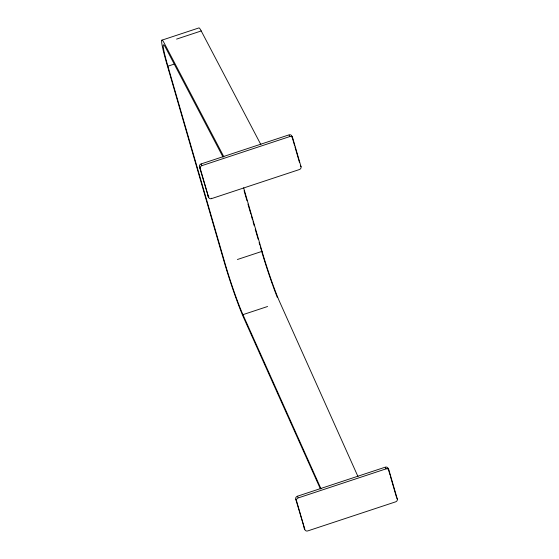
<?xml version="1.0" encoding="UTF-8"?>
<svg xmlns="http://www.w3.org/2000/svg" width="559" height="559" viewBox="0 0 559 559"><rect width="100%" height="100%" fill="white"/><g stroke="black" fill="none" stroke-linecap="round" stroke-linejoin="round"><path stroke-width="0.84" d="M176.574 39.109L201.219 30.955L260.843 144.564M320.999 488.783L242.934 314.654A41.478 2.879 71.7 0 1 225.074 263.589L167.889 66.2L174.464 64.019M208.402 196.901L199.43 166.764A2.439 2.138 -25.6 0 1 201.142 163.934L288.954 134.88A2.439 2.138 -25.6 0 1 291.861 136.179L292.469 137.444M289.765 136.571L201.953 165.625A2.439 2.138 -25.6 0 0 200.241 168.455L208.605 197.32A2.439 2.138 -25.6 0 0 211.512 198.62L299.324 169.566A2.439 2.138 -25.6 0 0 301.035 166.736L292.671 137.87A2.439 2.138 -25.6 0 0 289.765 136.571L289.157 135.306M237.4 259.509L262.052 251.354L243.633 187.789M242.934 314.654L267.586 306.5M304.669 529.191L295.697 499.054A2.439 2.138 -25.6 0 1 297.416 496.231L385.228 467.177A2.439 2.138 -25.6 0 1 388.135 468.47L388.743 469.742M386.038 468.868L298.226 497.922A2.439 2.138 -25.6 0 0 296.508 500.745L304.872 529.618A2.439 2.138 -25.6 0 0 307.778 530.91L395.597 501.856A2.439 2.138 -25.6 0 0 397.309 499.033L388.945 470.161A2.439 2.138 -25.6 0 0 386.038 468.868L385.43 467.597M161.865 40.185L198.836 27.95A46.362 3.214 71.7 0 1 201.219 30.955M223.873 156.799L164.248 43.183A46.362 3.214 71.7 0 0 166.875 64.082L224.061 261.472A46.362 3.214 71.7 0 0 244.024 318.553L320.405 488.929M223.055 157.107L165.534 47.501A41.478 2.879 71.7 0 0 167.889 66.2M300.428 165.471L301.035 166.736M396.701 497.762L397.309 499.033M201.142 163.934L201.75 165.205M199.633 167.183L200.241 168.455M211.309 198.2L211.512 198.62M297.416 496.231L298.024 497.496M295.9 499.48L296.508 500.745M357.97 476.548L279.912 302.419A41.478 2.879 71.7 0 1 262.052 251.354M291.861 136.179L294.495 145.249M294.97 146.898L299.512 162.571M388.135 468.47L390.049 475.073M390.524 476.722L396.261 496.518M244.073 190.696L246.98 200.73M247.951 204.077L250.858 214.111M251.347 215.788L252.556 219.966M253.038 221.643L254.254 225.822M255.218 229.169L258.132 239.203M259.096 242.55L259.823 245.059M260.312 246.736L261.039 249.244M208.891 196.866A2.439 2.138 -25.6 0 1 208.493 196.635M208.172 196.335A2.439 2.138 -25.6 0 1 207.794 195.629M277.327 297.493A46.362 3.214 71.7 0 1 275.734 293.356M275.468 292.65A46.362 3.214 71.7 0 1 272.981 285.908M272.701 285.132A46.362 3.214 71.7 0 1 263.617 257.86M263.373 257.056A46.362 3.214 71.7 0 1 261.256 249.992M304.767 528.926A2.439 2.138 -25.6 0 1 304.061 527.927"/></g></svg>
